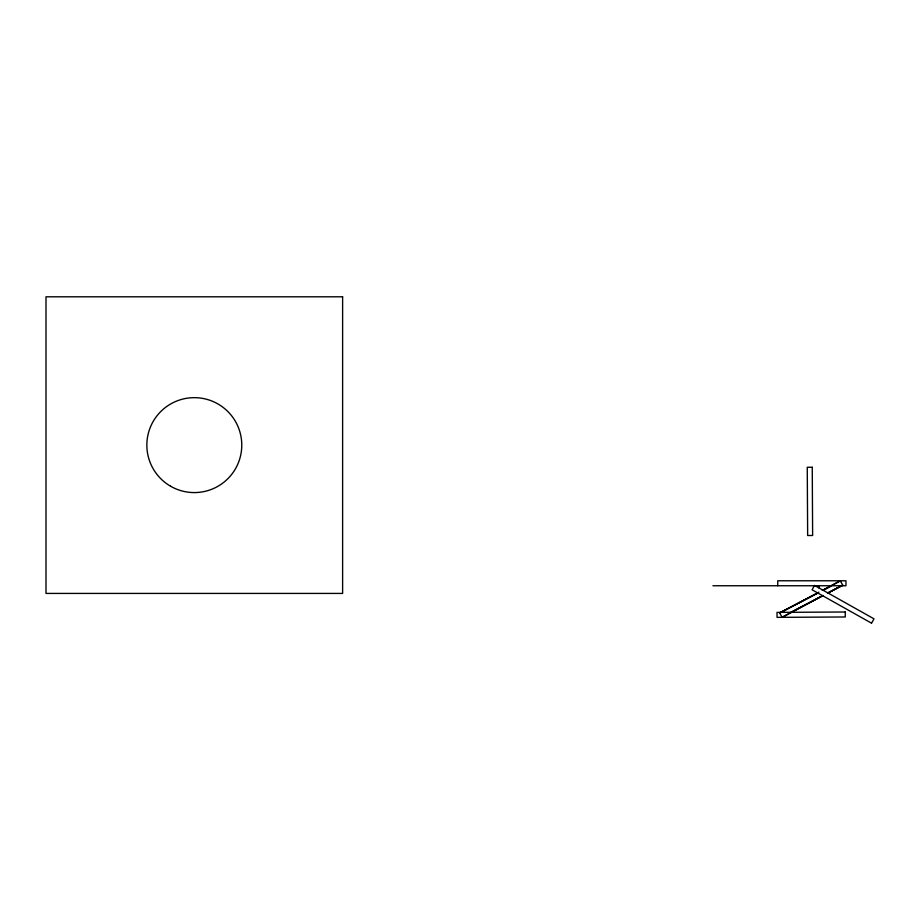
<?xml version="1.0" encoding="UTF-8"?>
<svg xmlns="http://www.w3.org/2000/svg" width="920" height="920" viewBox="0 0 920 920"><rect width="100%" height="100%" fill="white"/><g stroke="black" fill="none" stroke-linecap="round" stroke-linejoin="round"><path stroke-width="1.38" d="M818.811 587.846L819.271 586.316M871.562 623.196L874 618.849L814.522 585.43L812.084 589.778L871.401 623.105M822.572 595.872L782.138 617.285L779.643 612.973L818.087 592.894L780.804 612.363M827.609 593.205L842.755 585.178L827.54 593.112L842.755 585.178L840.27 580.853L822.951 590.352M782.138 617.285L822.468 595.757M779.643 612.973L818.938 592.158M822.238 590.41L840.27 580.853M823.089 590.295L830.553 586.396M790.763 612.306L823.101 595.47M712.931 585.752L845.963 585.752L845.963 580.773L777.745 580.773L777.745 585.752M812.245 467.256L807.254 467.291L807.656 535.509L812.636 535.486L812.245 467.256M845.238 611.995L777.02 612.386L777.055 617.366L845.273 616.975L845.238 611.995M342.619 296.803L46 296.803L46 593.423L342.619 593.423L342.619 296.803M170.579 486.22A47.461 47.461 0 0 0 241.776 445.119A47.461 47.461 0 0 0 170.579 404.018A47.461 47.461 0 0 0 170.579 486.22"/></g></svg>
